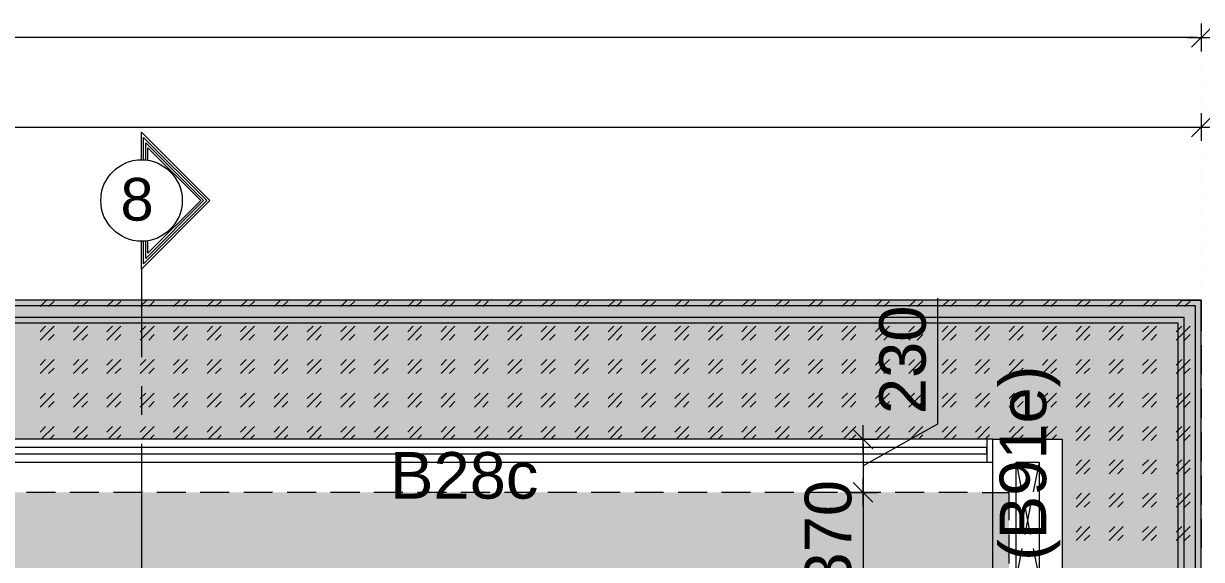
# Model space of a CAD drawing. Header units: millimetres. Extents: x -1303 to 98744, y -1303 to 90097.
# Drawn here: x 70140 to 75224, y 37773 to 40086 of the extents above; entities that cross this region are included whole.
import ezdxf

# ---------------------------------------------------------------- set-up
doc = ezdxf.new("R2010")
doc.units = ezdxf.units.MM
doc.layers.add('PDF_Geometry', color=7, linetype='Continuous')
doc.layers.add('PDF_Text', color=7, linetype='Continuous')
doc.layers.add('PDF_Solid Fills', color=192, linetype='Continuous', true_color=0xc2c0c0c0)
doc.styles.add('PDF ArialMT', font='arial.ttf')
doc.styles.get("Standard").update_dxf_attribs({"font": 'arial.ttf'})

msp = doc.modelspace()

# ---------------------------------------------------------------- hatches: boundary and pattern name
at = {"layer": 'PDF_Solid Fills', "true_color": 0x0000b2}
h = msp.add_hatch(color=254, dxfattribs=at)
h.paths.add_polyline_path([(75224.26012, 16872.72168), (74624.31541, 16872.72168), (74624.31541, 25187.75188), (75224.26012, 25187.75188)], flags=0)
h.paths.add_polyline_path([(74624.31541, 38292.73421), (74624.31541, 29377.68079), (75224.26012, 29377.68079), (75224.26012, 38892.67479), (59994.31175, 38892.67479), (59994.31175, 38292.73421)], flags=0)
h.paths.add_polyline_path([(26734.27358, 38892.67479), (26734.27358, 38292.73421), (55894.25843, 38292.73421), (55894.25843, 38892.67479)], flags=0)

# ---------------------------------------------------------------- linework, layer by layer
at = {"layer": 'PDF_Geometry', "color": 222, "lineweight": 0, "true_color": 0xb8008a}
for points in [[(75223.66506, 40086.29137), (75223.66506, 39966.11564)], [(75204.2019, 40026.20351), (26753.73881, 40026.20351)], [(75163.58134, 40026.20351), (75283.74879, 40026.20351)], [(75181.35025, 39983.8887), (75265.97987, 40068.51832)], [(75181.35025, 39597.12965), (75265.97987, 39681.75928)], [(75223.66506, 39699.53232), (75223.66506, 39579.36073)], [(60014.02698, 39639.44447), (75204.2019, 39639.44447)], [(75163.58134, 39639.44447), (75283.74879, 39639.44447)]]:
    msp.add_lwpolyline(points, dxfattribs=at)
at = {"layer": 'PDF_Geometry', "lineweight": 0}
for points in [[(75223.66506, 40026.20351), (75223.66506, 40026.20351)], [(75223.66506, 39959.34693), (75223.66506, 39959.34693)], [(75223.66506, 39896.72183), (75223.66506, 39896.72183)], [(75223.66506, 39834.09261), (75223.66506, 39834.09261)], [(75223.66506, 39771.4675), (75223.66506, 39771.4675)], [(75223.66506, 39708.84241), (75223.66506, 39708.84241)], [(75223.66506, 39646.21732), (75223.66506, 39646.21732)], [(75223.66506, 39639.44447), (75223.66506, 39639.44447)], [(75223.66506, 39584.43521), (75223.66506, 39584.43521)], [(75223.66506, 39521.81011), (75223.66506, 39521.81011)], [(75223.66506, 39459.18501), (75223.66506, 39459.18501)], [(75223.66506, 39396.55992), (75223.66506, 39396.55992)], [(75223.66506, 39333.93482), (75223.66506, 39333.93482)], [(75223.66506, 39271.30559), (75223.66506, 39271.30559)], [(75223.66506, 39208.68049), (75223.66506, 39208.68049)], [(75223.66506, 39146.90252), (75223.66506, 39146.90252)], [(75223.66506, 39084.27742), (75223.66506, 39084.27742)], [(75223.66506, 39021.64819), (75223.66506, 39021.64819)], [(75223.66506, 38959.02309), (75223.66506, 38959.02309)], [(70202.59099, 38892.16652), (70077.3408, 38892.16652)], [(70211.05395, 38864.24039), (70238.98008, 38892.16652)], [(70246.60005, 38864.24039), (70271.13768, 38887.93504)], [(70390.47042, 38892.16652), (70265.21195, 38892.16652)], [(70354.92431, 38864.24039), (70383.69343, 38892.16652)], [(70391.3134, 38864.24039), (70415.00805, 38887.93504)], [(70577.49858, 38892.16652), (70452.24838, 38892.16652)], [(70499.63767, 38864.24039), (70527.56379, 38892.16652)], [(70535.18377, 38864.24039), (70559.72967, 38887.93504)], [(70765.378, 38892.16652), (70640.12781, 38892.16652)], [(70643.50804, 38864.24039), (70671.43416, 38892.16652)], [(70679.89712, 38864.24039), (70703.60003, 38887.93504)], [(70787.3784, 38864.24039), (70816.15578, 38892.16652)], [(70823.76748, 38864.24039), (70847.4704, 38887.93504)], [(70952.40617, 38892.16652), (70827.99897, 38892.16652)], [(70932.10002, 38864.24039), (70960.02614, 38892.16652)], [(70967.63785, 38864.24039), (70992.18375, 38887.93504)], [(71140.2856, 38892.16652), (71015.0354, 38892.16652)], [(71075.97039, 38864.24039), (71104.7395, 38892.16652)], [(71112.35947, 38864.24039), (71136.05411, 38887.93504)], [(71327.31376, 38892.16652), (71202.91483, 38892.16652)], [(71220.68374, 38864.24039), (71248.60987, 38892.16652)], [(71256.22983, 38864.24039), (71280.76747, 38887.93504)], [(71364.5541, 38864.24039), (71393.33149, 38892.16652)], [(71515.19319, 38892.16652), (71389.94299, 38892.16652)], [(71400.94319, 38864.24039), (71424.63783, 38887.93504)], [(71509.26746, 38864.24039), (71537.20185, 38892.16652)], [(71544.81356, 38864.24039), (71569.35945, 38887.93504)], [(71702.22962, 38892.16652), (71577.82241, 38892.16652)], [(71653.13782, 38864.24039), (71681.9152, 38892.16652)], [(71689.53518, 38864.24039), (71713.22982, 38887.93504)], [(71890.10077, 38892.16652), (71764.85059, 38892.16652)], [(71797.85944, 38864.24039), (71825.78557, 38892.16652)], [(71833.40554, 38864.24039), (71857.94318, 38887.93504)], [(71941.72981, 38864.24039), (71970.49892, 38892.16652)], [(72077.9802, 38892.16652), (71952.73001, 38892.16652)], [(71978.11889, 38864.24039), (72001.81354, 38887.93504)], [(72085.60017, 38864.24039), (72114.36928, 38892.16652)], [(72121.98926, 38864.24039), (72145.6839, 38887.93504)], [(72265.01664, 38892.16652), (72139.75817, 38892.16652)], [(72230.31353, 38864.24039), (72258.23965, 38892.16652)], [(72266.70261, 38864.24039), (72290.40552, 38887.93504)], [(72452.88779, 38892.16652), (72327.6376, 38892.16652)], [(72374.1839, 38864.24039), (72402.96127, 38892.16652)], [(72410.57298, 38864.24039), (72434.27589, 38887.93504)], [(72639.92422, 38892.16652), (72515.51702, 38892.16652)], [(72518.90552, 38864.24039), (72546.83163, 38892.16652)], [(72554.44334, 38864.24039), (72578.98924, 38887.93504)], [(72662.77588, 38864.24039), (72691.54499, 38892.16652)], [(72699.16496, 38864.24039), (72722.85961, 38887.93504)], [(72827.80365, 38892.16652), (72702.54519, 38892.16652)], [(72807.48923, 38864.24039), (72835.41536, 38892.16652)], [(72843.03533, 38864.24039), (72867.57296, 38887.93504)], [(73014.83182, 38892.16652), (72890.42462, 38892.16652)], [(72951.3596, 38864.24039), (72980.13698, 38892.16652)], [(72987.74869, 38864.24039), (73011.44332, 38887.93504)], [(73202.71124, 38892.16652), (73077.46105, 38892.16652)], [(73096.07295, 38864.24039), (73124.00734, 38892.16652)], [(73131.61905, 38864.24039), (73156.16494, 38887.93504)], [(73239.94331, 38864.24039), (73268.7207, 38892.16652)], [(73389.73941, 38892.16652), (73265.3322, 38892.16652)], [(73276.34067, 38864.24039), (73300.03531, 38887.93504)], [(73384.66493, 38864.24039), (73412.59106, 38892.16652)], [(73420.21104, 38864.24039), (73444.74867, 38887.93504)], [(73577.61883, 38892.16652), (73452.36863, 38892.16652)], [(73528.5353, 38864.24039), (73556.46142, 38892.16652)], [(73564.92439, 38864.24039), (73588.61903, 38887.93504)], [(73765.49825, 38892.16652), (73640.24806, 38892.16652)], [(73672.40566, 38864.24039), (73701.17478, 38892.16652)], [(73708.79475, 38864.24039), (73732.4894, 38887.93504)], [(73817.11902, 38864.24039), (73845.04514, 38892.16652)], [(73952.52642, 38892.16652), (73827.27623, 38892.16652)], [(73852.66512, 38864.24039), (73877.21102, 38887.93504)], [(73960.98939, 38864.24039), (73989.76676, 38892.16652)], [(73997.37847, 38864.24039), (74021.08138, 38887.93504)], [(74140.40585, 38892.16652), (74015.15565, 38892.16652)], [(74105.71101, 38864.24039), (74133.63713, 38892.16652)], [(74141.24883, 38864.24039), (74165.79473, 38887.93504)], [(74327.43401, 38892.16652), (74202.18382, 38892.16652)], [(74249.58137, 38864.24039), (74278.35049, 38892.16652)], [(74285.97045, 38864.24039), (74309.6651, 38887.93504)], [(74515.31344, 38892.16652), (74390.06324, 38892.16652)], [(74394.29472, 38864.24039), (74422.22085, 38892.16652)], [(74429.84082, 38864.24039), (74454.37845, 38887.93504)], [(74538.16509, 38864.24039), (74566.94247, 38892.16652)], [(74574.55418, 38864.24039), (74598.24881, 38887.93504)], [(74702.34987, 38892.16652), (74577.94266, 38892.16652)], [(74682.87844, 38864.24039), (74710.81284, 38892.16652)], [(74718.42454, 38864.24039), (74742.97043, 38887.93504)], [(74890.22102, 38892.16652), (74764.97084, 38892.16652)], [(74826.74881, 38864.24039), (74854.6832, 38892.16652)], [(74863.14616, 38864.24039), (74886.8408, 38887.93504)], [(75077.25746, 38892.16652), (74952.85026, 38892.16652)], [(74970.61917, 38864.24039), (74999.39655, 38892.16652)], [(75007.01653, 38864.24039), (75030.71116, 38887.93504)], [(75115.34079, 38864.24039), (75143.26692, 38892.16652)], [(75139.87842, 38892.16652), (75223.66506, 38892.16652), (75223.66506, 38760.14347)], [(75150.88689, 38864.24039), (75175.42452, 38887.93504)], [(75223.66506, 38892.16652), (75223.66506, 38892.16652)], [(75223.66506, 38892.16652), (75223.66506, 38892.16652)], [(75223.66506, 38892.16652), (75223.66506, 38892.16652)], [(70211.05395, 38719.52291), (70271.13768, 38779.61076)], [(70211.05395, 38755.91199), (70234.74859, 38779.61076)], [(70354.92431, 38719.52291), (70415.00805, 38779.61076)], [(70354.92431, 38755.91199), (70378.61896, 38779.61076)], [(70499.63767, 38719.52291), (70559.72967, 38779.61076)], [(70499.63767, 38755.91199), (70523.33231, 38779.61076)], [(70643.50804, 38719.52291), (70703.60003, 38779.61076)], [(70643.50804, 38755.91199), (70667.20268, 38779.61076)], [(70787.3784, 38719.52291), (70847.4704, 38779.61076)], [(70787.3784, 38755.91199), (70811.9243, 38779.61076)], [(70932.10002, 38719.52291), (70992.18375, 38779.61076)], [(70932.10002, 38755.91199), (70955.79466, 38779.61076)], [(71075.97039, 38719.52291), (71136.05411, 38779.61076)], [(71075.97039, 38755.91199), (71100.50802, 38779.61076)], [(71220.68374, 38719.52291), (71280.76747, 38779.61076)], [(71220.68374, 38755.91199), (71244.37839, 38779.61076)], [(71364.5541, 38719.52291), (71424.63783, 38779.61076)], [(71364.5541, 38755.91199), (71389.10001, 38779.61076)], [(71509.26746, 38719.52291), (71569.35945, 38779.61076)], [(71509.26746, 38755.91199), (71532.97037, 38779.61076)], [(71653.13782, 38719.52291), (71713.22982, 38779.61076)], [(71653.13782, 38755.91199), (71677.68372, 38779.61076)], [(71797.85944, 38719.52291), (71857.94318, 38779.61076)], [(71797.85944, 38755.91199), (71821.55409, 38779.61076)], [(71941.72981, 38719.52291), (72001.81354, 38779.61076)], [(71941.72981, 38755.91199), (71965.42445, 38779.61076)], [(72085.60017, 38719.52291), (72145.6839, 38779.61076)], [(72085.60017, 38755.91199), (72110.1378, 38779.61076)], [(72230.31353, 38719.52291), (72290.40552, 38779.61076)], [(72230.31353, 38755.91199), (72254.00817, 38779.61076)], [(72374.1839, 38719.52291), (72434.27589, 38779.61076)], [(72374.1839, 38755.91199), (72398.72979, 38779.61076)], [(72518.90552, 38719.52291), (72578.98924, 38779.61076)], [(72518.90552, 38755.91199), (72542.60015, 38779.61076)], [(72662.77588, 38719.52291), (72722.85961, 38779.61076)], [(72662.77588, 38755.91199), (72687.31351, 38779.61076)], [(72807.48923, 38719.52291), (72867.57296, 38779.61076)], [(72807.48923, 38755.91199), (72831.18388, 38779.61076)], [(72951.3596, 38719.52291), (73011.44332, 38779.61076)], [(72951.3596, 38755.91199), (72975.9055, 38779.61076)], [(73096.07295, 38719.52291), (73156.16494, 38779.61076)], [(73096.07295, 38755.91199), (73119.77586, 38779.61076)], [(73239.94331, 38719.52291), (73300.03531, 38779.61076)], [(73239.94331, 38755.91199), (73263.64623, 38779.61076)], [(73384.66493, 38719.52291), (73444.74867, 38779.61076)], [(73384.66493, 38755.91199), (73408.35958, 38779.61076)], [(73528.5353, 38719.52291), (73588.61903, 38779.61076)], [(73528.5353, 38755.91199), (73552.22994, 38779.61076)], [(73672.40566, 38719.52291), (73732.4894, 38779.61076)], [(73672.40566, 38755.91199), (73696.94329, 38779.61076)], [(73817.11902, 38719.52291), (73877.21102, 38779.61076)], [(73817.11902, 38755.91199), (73840.81366, 38779.61076)], [(73960.98939, 38719.52291), (74021.08138, 38779.61076)], [(73960.98939, 38755.91199), (73985.53528, 38779.61076)], [(74105.71101, 38719.52291), (74165.79473, 38779.61076)], [(74105.71101, 38755.91199), (74129.40564, 38779.61076)], [(74249.58137, 38719.52291), (74309.6651, 38779.61076)], [(74249.58137, 38755.91199), (74274.119, 38779.61076)], [(74394.29472, 38719.52291), (74454.37845, 38779.61076)], [(74394.29472, 38755.91199), (74417.98937, 38779.61076)], [(74538.16509, 38719.52291), (74598.24881, 38779.61076)], [(74538.16509, 38755.91199), (74561.85973, 38779.61076)], [(74682.87844, 38719.52291), (74742.97043, 38779.61076)], [(74682.87844, 38755.91199), (74706.58135, 38779.61076)], [(74826.74881, 38719.52291), (74886.8408, 38779.61076)], [(74826.74881, 38755.91199), (74850.45172, 38779.61076)], [(74970.61917, 38719.52291), (75030.71116, 38779.61076)], [(74970.61917, 38755.91199), (74995.16507, 38779.61076)], [(75115.34079, 38719.52291), (75175.42452, 38779.61076)], [(75115.34079, 38755.91199), (75139.03543, 38779.61076)], [(70246.60005, 38719.52291), (70271.13768, 38744.06467)], [(70391.3134, 38719.52291), (70415.00805, 38744.06467)], [(70535.18377, 38719.52291), (70559.72967, 38744.06467)], [(70679.89712, 38719.52291), (70703.60003, 38744.06467)], [(70823.76748, 38719.52291), (70847.4704, 38744.06467)], [(70967.63785, 38719.52291), (70992.18375, 38744.06467)], [(71112.35947, 38719.52291), (71136.05411, 38744.06467)], [(71256.22983, 38719.52291), (71280.76747, 38744.06467)], [(71400.94319, 38719.52291), (71424.63783, 38744.06467)], [(71544.81356, 38719.52291), (71569.35945, 38744.06467)], [(71689.53518, 38719.52291), (71713.22982, 38744.06467)], [(71833.40554, 38719.52291), (71857.94318, 38744.06467)], [(71978.11889, 38719.52291), (72001.81354, 38744.06467)], [(72121.98926, 38719.52291), (72145.6839, 38744.06467)], [(72266.70261, 38719.52291), (72290.40552, 38744.06467)], [(72410.57298, 38719.52291), (72434.27589, 38744.06467)], [(72554.44334, 38719.52291), (72578.98924, 38744.06467)], [(72699.16496, 38719.52291), (72722.85961, 38744.06467)], [(72843.03533, 38719.52291), (72867.57296, 38744.06467)], [(72987.74869, 38719.52291), (73011.44332, 38744.06467)], [(73131.61905, 38719.52291), (73156.16494, 38744.06467)], [(73276.34067, 38719.52291), (73300.03531, 38744.06467)], [(73420.21104, 38719.52291), (73444.74867, 38744.06467)], [(73564.92439, 38719.52291), (73588.61903, 38744.06467)], [(73708.79475, 38719.52291), (73732.4894, 38744.06467)], [(73852.66512, 38719.52291), (73877.21102, 38744.06467)], [(73997.37847, 38719.52291), (74021.08138, 38744.06467)], [(74141.24883, 38719.52291), (74165.79473, 38744.06467)], [(74285.97045, 38719.52291), (74309.6651, 38744.06467)], [(74429.84082, 38719.52291), (74454.37845, 38744.06467)], [(74574.55418, 38719.52291), (74598.24881, 38744.06467)], [(74718.42454, 38719.52291), (74742.97043, 38744.06467)], [(74863.14616, 38719.52291), (74886.8408, 38744.06467)], [(75007.01653, 38719.52291), (75030.71116, 38744.06467)], [(75150.88689, 38719.52291), (75175.42452, 38744.06467)], [(75223.66506, 38697.51838), (75223.66506, 38572.26818)], [(70211.05395, 38575.65254), (70271.13768, 38635.7404)], [(70211.05395, 38611.19451), (70234.74859, 38635.7404)], [(70246.60005, 38575.65254), (70271.13768, 38599.34718)], [(70354.92431, 38575.65254), (70415.00805, 38635.7404)], [(70354.92431, 38611.19451), (70378.61896, 38635.7404)], [(70391.3134, 38575.65254), (70415.00805, 38599.34718)], [(70499.63767, 38575.65254), (70559.72967, 38635.7404)], [(70499.63767, 38611.19451), (70523.33231, 38635.7404)], [(70535.18377, 38575.65254), (70559.72967, 38599.34718)], [(70643.50804, 38575.65254), (70703.60003, 38635.7404)], [(70643.50804, 38611.19451), (70667.20268, 38635.7404)], [(70679.89712, 38575.65254), (70703.60003, 38599.34718)], [(70787.3784, 38575.65254), (70847.4704, 38635.7404)], [(70787.3784, 38611.19451), (70811.9243, 38635.7404)], [(70823.76748, 38575.65254), (70847.4704, 38599.34718)], [(70932.10002, 38575.65254), (70992.18375, 38635.7404)], [(70932.10002, 38611.19451), (70955.79466, 38635.7404)], [(70967.63785, 38575.65254), (70992.18375, 38599.34718)], [(71075.97039, 38575.65254), (71136.05411, 38635.7404)], [(71075.97039, 38611.19451), (71100.50802, 38635.7404)], [(71112.35947, 38575.65254), (71136.05411, 38599.34718)], [(71220.68374, 38575.65254), (71280.76747, 38635.7404)], [(71220.68374, 38611.19451), (71244.37839, 38635.7404)], [(71256.22983, 38575.65254), (71280.76747, 38599.34718)], [(71364.5541, 38575.65254), (71424.63783, 38635.7404)], [(71364.5541, 38611.19451), (71389.10001, 38635.7404)], [(71400.94319, 38575.65254), (71424.63783, 38599.34718)], [(71509.26746, 38575.65254), (71569.35945, 38635.7404)], [(71509.26746, 38611.19451), (71532.97037, 38635.7404)], [(71544.81356, 38575.65254), (71569.35945, 38599.34718)], [(71653.13782, 38575.65254), (71713.22982, 38635.7404)], [(71653.13782, 38611.19451), (71677.68372, 38635.7404)], [(71689.53518, 38575.65254), (71713.22982, 38599.34718)], [(71797.85944, 38575.65254), (71857.94318, 38635.7404)], [(71797.85944, 38611.19451), (71821.55409, 38635.7404)], [(71833.40554, 38575.65254), (71857.94318, 38599.34718)], [(71941.72981, 38575.65254), (72001.81354, 38635.7404)], [(71941.72981, 38611.19451), (71965.42445, 38635.7404)], [(71978.11889, 38575.65254), (72001.81354, 38599.34718)], [(72085.60017, 38575.65254), (72145.6839, 38635.7404)], [(72085.60017, 38611.19451), (72110.1378, 38635.7404)], [(72121.98926, 38575.65254), (72145.6839, 38599.34718)], [(72230.31353, 38575.65254), (72290.40552, 38635.7404)], [(72230.31353, 38611.19451), (72254.00817, 38635.7404)], [(72266.70261, 38575.65254), (72290.40552, 38599.34718)], [(72374.1839, 38575.65254), (72434.27589, 38635.7404)], [(72374.1839, 38611.19451), (72398.72979, 38635.7404)], [(72410.57298, 38575.65254), (72434.27589, 38599.34718)], [(72518.90552, 38575.65254), (72578.98924, 38635.7404)], [(72518.90552, 38611.19451), (72542.60015, 38635.7404)], [(72554.44334, 38575.65254), (72578.98924, 38599.34718)], [(72662.77588, 38575.65254), (72722.85961, 38635.7404)], [(72662.77588, 38611.19451), (72687.31351, 38635.7404)], [(72699.16496, 38575.65254), (72722.85961, 38599.34718)], [(72807.48923, 38575.65254), (72867.57296, 38635.7404)], [(72807.48923, 38611.19451), (72831.18388, 38635.7404)], [(72843.03533, 38575.65254), (72867.57296, 38599.34718)], [(72951.3596, 38575.65254), (73011.44332, 38635.7404)], [(72951.3596, 38611.19451), (72975.9055, 38635.7404)], [(72987.74869, 38575.65254), (73011.44332, 38599.34718)], [(73096.07295, 38575.65254), (73156.16494, 38635.7404)], [(73096.07295, 38611.19451), (73119.77586, 38635.7404)], [(73131.61905, 38575.65254), (73156.16494, 38599.34718)], [(73239.94331, 38575.65254), (73300.03531, 38635.7404)], [(73239.94331, 38611.19451), (73263.64623, 38635.7404)], [(73276.34067, 38575.65254), (73300.03531, 38599.34718)], [(73384.66493, 38575.65254), (73444.74867, 38635.7404)], [(73384.66493, 38611.19451), (73408.35958, 38635.7404)], [(73420.21104, 38575.65254), (73444.74867, 38599.34718)], [(73528.5353, 38575.65254), (73588.61903, 38635.7404)], [(73528.5353, 38611.19451), (73552.22994, 38635.7404)], [(73564.92439, 38575.65254), (73588.61903, 38599.34718)], [(73672.40566, 38575.65254), (73732.4894, 38635.7404)], [(73672.40566, 38611.19451), (73696.94329, 38635.7404)], [(73708.79475, 38575.65254), (73732.4894, 38599.34718)], [(73817.11902, 38575.65254), (73877.21102, 38635.7404)], [(73817.11902, 38611.19451), (73840.81366, 38635.7404)], [(73852.66512, 38575.65254), (73877.21102, 38599.34718)], [(73960.98939, 38575.65254), (74021.08138, 38635.7404)], [(73960.98939, 38611.19451), (73985.53528, 38635.7404)], [(73997.37847, 38575.65254), (74021.08138, 38599.34718)], [(74105.71101, 38575.65254), (74165.79473, 38635.7404)], [(74105.71101, 38611.19451), (74129.40564, 38635.7404)], [(74141.24883, 38575.65254), (74165.79473, 38599.34718)], [(74249.58137, 38575.65254), (74309.6651, 38635.7404)], [(74249.58137, 38611.19451), (74274.119, 38635.7404)], [(74285.97045, 38575.65254), (74309.6651, 38599.34718)], [(74394.29472, 38575.65254), (74454.37845, 38635.7404)], [(74394.29472, 38611.19451), (74417.98937, 38635.7404)], [(74429.84082, 38575.65254), (74454.37845, 38599.34718)], [(74538.16509, 38575.65254), (74598.24881, 38635.7404)], [(74538.16509, 38611.19451), (74561.85973, 38635.7404)], [(74574.55418, 38575.65254), (74598.24881, 38599.34718)], [(74682.87844, 38575.65254), (74742.97043, 38635.7404)], [(74682.87844, 38611.19451), (74706.58135, 38635.7404)], [(74718.42454, 38575.65254), (74742.97043, 38599.34718)], [(74826.74881, 38575.65254), (74886.8408, 38635.7404)], [(74826.74881, 38611.19451), (74850.45172, 38635.7404)], [(74863.14616, 38575.65254), (74886.8408, 38599.34718)], [(74970.61917, 38575.65254), (75030.71116, 38635.7404)], [(74970.61917, 38611.19451), (74995.16507, 38635.7404)], [(75007.01653, 38575.65254), (75030.71116, 38599.34718)], [(75115.34079, 38575.65254), (75175.42452, 38635.7404)], [(75115.34079, 38611.19451), (75139.03543, 38635.7404)], [(75150.88689, 38575.65254), (75175.42452, 38599.34718)], [(75223.66506, 38509.63896), (75223.66506, 38384.38876)], [(70211.05395, 38430.93505), (70271.13768, 38491.02292)], [(70211.05395, 38467.32414), (70234.74859, 38491.02292)], [(70246.60005, 38430.93505), (70271.13768, 38455.47682)], [(70354.92431, 38430.93505), (70415.00805, 38491.02292)], [(70354.92431, 38467.32414), (70378.61896, 38491.02292)], [(70391.3134, 38430.93505), (70415.00805, 38455.47682)], [(70499.63767, 38430.93505), (70559.72967, 38491.02292)], [(70499.63767, 38467.32414), (70523.33231, 38491.02292)], [(70535.18377, 38430.93505), (70559.72967, 38455.47682)], [(70643.50804, 38430.93505), (70703.60003, 38491.02292)], [(70643.50804, 38467.32414), (70667.20268, 38491.02292)], [(70679.89712, 38430.93505), (70703.60003, 38455.47682)], [(70787.3784, 38430.93505), (70847.4704, 38491.02292)], [(70787.3784, 38467.32414), (70811.9243, 38491.02292)], [(70823.76748, 38430.93505), (70847.4704, 38455.47682)], [(70932.10002, 38430.93505), (70992.18375, 38491.02292)], [(70932.10002, 38467.32414), (70955.79466, 38491.02292)], [(70967.63785, 38430.93505), (70992.18375, 38455.47682)], [(71075.97039, 38430.93505), (71136.05411, 38491.02292)], [(71075.97039, 38467.32414), (71100.50802, 38491.02292)], [(71112.35947, 38430.93505), (71136.05411, 38455.47682)], [(71220.68374, 38430.93505), (71280.76747, 38491.02292)], [(71220.68374, 38467.32414), (71244.37839, 38491.02292)], [(71256.22983, 38430.93505), (71280.76747, 38455.47682)], [(71364.5541, 38430.93505), (71424.63783, 38491.02292)], [(71364.5541, 38467.32414), (71389.10001, 38491.02292)], [(71400.94319, 38430.93505), (71424.63783, 38455.47682)], [(71509.26746, 38430.93505), (71569.35945, 38491.02292)], [(71509.26746, 38467.32414), (71532.97037, 38491.02292)], [(71544.81356, 38430.93505), (71569.35945, 38455.47682)], [(71653.13782, 38430.93505), (71713.22982, 38491.02292)], [(71653.13782, 38467.32414), (71677.68372, 38491.02292)], [(71689.53518, 38430.93505), (71713.22982, 38455.47682)], [(71797.85944, 38430.93505), (71857.94318, 38491.02292)], [(71797.85944, 38467.32414), (71821.55409, 38491.02292)], [(71833.40554, 38430.93505), (71857.94318, 38455.47682)], [(71941.72981, 38430.93505), (72001.81354, 38491.02292)], [(71941.72981, 38467.32414), (71965.42445, 38491.02292)], [(71978.11889, 38430.93505), (72001.81354, 38455.47682)], [(72085.60017, 38430.93505), (72145.6839, 38491.02292)], [(72085.60017, 38467.32414), (72110.1378, 38491.02292)], [(72121.98926, 38430.93505), (72145.6839, 38455.47682)], [(72230.31353, 38430.93505), (72290.40552, 38491.02292)], [(72230.31353, 38467.32414), (72254.00817, 38491.02292)], [(72266.70261, 38430.93505), (72290.40552, 38455.47682)], [(72374.1839, 38430.93505), (72434.27589, 38491.02292)], [(72374.1839, 38467.32414), (72398.72979, 38491.02292)], [(72410.57298, 38430.93505), (72434.27589, 38455.47682)], [(72518.90552, 38430.93505), (72578.98924, 38491.02292)], [(72518.90552, 38467.32414), (72542.60015, 38491.02292)], [(72554.44334, 38430.93505), (72578.98924, 38455.47682)], [(72662.77588, 38430.93505), (72722.85961, 38491.02292)], [(72662.77588, 38467.32414), (72687.31351, 38491.02292)], [(72699.16496, 38430.93505), (72722.85961, 38455.47682)], [(72807.48923, 38430.93505), (72867.57296, 38491.02292)], [(72807.48923, 38467.32414), (72831.18388, 38491.02292)], [(72843.03533, 38430.93505), (72867.57296, 38455.47682)], [(72951.3596, 38430.93505), (73011.44332, 38491.02292)], [(72951.3596, 38467.32414), (72975.9055, 38491.02292)], [(72987.74869, 38430.93505), (73011.44332, 38455.47682)], [(73096.07295, 38430.93505), (73156.16494, 38491.02292)], [(73096.07295, 38467.32414), (73119.77586, 38491.02292)], [(73131.61905, 38430.93505), (73156.16494, 38455.47682)], [(73239.94331, 38430.93505), (73300.03531, 38491.02292)], [(73239.94331, 38467.32414), (73263.64623, 38491.02292)], [(73276.34067, 38430.93505), (73300.03531, 38455.47682)], [(73384.66493, 38430.93505), (73444.74867, 38491.02292)], [(73384.66493, 38467.32414), (73408.35958, 38491.02292)], [(73420.21104, 38430.93505), (73444.74867, 38455.47682)], [(73528.5353, 38430.93505), (73588.61903, 38491.02292)], [(73528.5353, 38467.32414), (73552.22994, 38491.02292)], [(73564.92439, 38430.93505), (73588.61903, 38455.47682)], [(73672.40566, 38430.93505), (73732.4894, 38491.02292)], [(73672.40566, 38467.32414), (73696.94329, 38491.02292)], [(73708.79475, 38430.93505), (73732.4894, 38455.47682)], [(73817.11902, 38430.93505), (73877.21102, 38491.02292)], [(73817.11902, 38467.32414), (73840.81366, 38491.02292)], [(73852.66512, 38430.93505), (73877.21102, 38455.47682)], [(73960.98939, 38430.93505), (74021.08138, 38491.02292)], [(73960.98939, 38467.32414), (73985.53528, 38491.02292)], [(73997.37847, 38430.93505), (74021.08138, 38455.47682)], [(74105.71101, 38430.93505), (74165.79473, 38491.02292)], [(74105.71101, 38467.32414), (74129.40564, 38491.02292)], [(74141.24883, 38430.93505), (74165.79473, 38455.47682)], [(74249.58137, 38430.93505), (74309.6651, 38491.02292)], [(74249.58137, 38467.32414), (74274.119, 38491.02292)], [(74285.97045, 38430.93505), (74309.6651, 38455.47682)], [(74394.29472, 38430.93505), (74454.37845, 38491.02292)], [(74394.29472, 38467.32414), (74417.98937, 38491.02292)], [(74429.84082, 38430.93505), (74454.37845, 38455.47682)], [(74538.16509, 38430.93505), (74598.24881, 38491.02292)], [(74538.16509, 38467.32414), (74561.85973, 38491.02292)], [(74574.55418, 38430.93505), (74598.24881, 38455.47682)], [(74682.87844, 38430.93505), (74742.97043, 38491.02292)], [(74682.87844, 38467.32414), (74706.58135, 38491.02292)], [(74718.42454, 38430.93505), (74742.97043, 38455.47682)], [(74826.74881, 38430.93505), (74886.8408, 38491.02292)], [(74826.74881, 38467.32414), (74850.45172, 38491.02292)], [(74863.14616, 38430.93505), (74886.8408, 38455.47682)], [(74970.61917, 38430.93505), (75030.71116, 38491.02292)], [(74970.61917, 38467.32414), (74995.16507, 38491.02292)], [(75007.01653, 38430.93505), (75030.71116, 38455.47682)], [(75115.34079, 38430.93505), (75175.42452, 38491.02292)], [(75115.34079, 38467.32414), (75139.03543, 38491.02292)], [(75150.88689, 38430.93505), (75175.42452, 38455.47682)], [(70211.05395, 38322.61078), (70234.74859, 38347.15255)], [(70216.12843, 38292.1433), (70271.13768, 38347.15255)], [(70354.92431, 38322.61078), (70378.61896, 38347.15255)], [(70359.99879, 38292.1433), (70415.00805, 38347.15255)], [(70499.63767, 38322.61078), (70523.33231, 38347.15255)], [(70504.72041, 38292.1433), (70559.72967, 38347.15255)], [(70643.50804, 38322.61078), (70667.20268, 38347.15255)], [(70648.59078, 38292.1433), (70703.60003, 38347.15255)], [(70787.3784, 38322.61078), (70811.9243, 38347.15255)], [(70793.30413, 38292.1433), (70847.4704, 38347.15255)], [(70932.10002, 38322.61078), (70955.79466, 38347.15255)], [(70937.17449, 38292.1433), (70992.18375, 38347.15255)], [(71075.97039, 38322.61078), (71100.50802, 38347.15255)], [(71081.88784, 38292.1433), (71136.05411, 38347.15255)], [(71220.68374, 38322.61078), (71244.37839, 38347.15255)], [(71225.75821, 38292.1433), (71280.76747, 38347.15255)], [(71364.5541, 38322.61078), (71389.10001, 38347.15255)], [(71370.47983, 38292.1433), (71424.63783, 38347.15255)], [(71509.26746, 38322.61078), (71532.97037, 38347.15255)], [(71514.35019, 38292.1433), (71569.35945, 38347.15255)], [(71653.13782, 38322.61078), (71677.68372, 38347.15255)], [(71658.22056, 38292.1433), (71713.22982, 38347.15255)], [(71797.85944, 38322.61078), (71821.55409, 38347.15255)], [(71802.93392, 38292.1433), (71857.94318, 38347.15255)], [(71941.72981, 38322.61078), (71965.42445, 38347.15255)], [(71946.80428, 38292.1433), (72001.81354, 38347.15255)], [(72085.60017, 38322.61078), (72110.1378, 38347.15255)], [(72091.5259, 38292.1433), (72145.6839, 38347.15255)], [(72230.31353, 38322.61078), (72254.00817, 38347.15255)], [(72235.39627, 38292.1433), (72290.40552, 38347.15255)], [(72374.1839, 38322.61078), (72398.72979, 38347.15255)], [(72380.10962, 38292.1433), (72434.27589, 38347.15255)], [(72518.90552, 38322.61078), (72542.60015, 38347.15255)], [(72523.97998, 38292.1433), (72578.98924, 38347.15255)], [(72662.77588, 38322.61078), (72687.31351, 38347.15255)], [(72668.69334, 38292.1433), (72722.85961, 38347.15255)], [(72807.48923, 38322.61078), (72831.18388, 38347.15255)], [(72812.5637, 38292.1433), (72867.57296, 38347.15255)], [(72951.3596, 38322.61078), (72975.9055, 38347.15255)], [(72956.43407, 38292.1433), (73011.44332, 38347.15255)], [(73096.07295, 38322.61078), (73119.77586, 38347.15255)], [(73101.15569, 38292.1433), (73156.16494, 38347.15255)], [(73239.94331, 38322.61078), (73263.64623, 38347.15255)], [(73245.02605, 38292.1433), (73300.03531, 38347.15255)], [(73384.66493, 38322.61078), (73408.35958, 38347.15255)], [(73389.73941, 38292.1433), (73444.74867, 38347.15255)], [(73528.5353, 38322.61078), (73552.22994, 38347.15255)], [(73533.60977, 38292.1433), (73588.61903, 38347.15255)], [(73672.40566, 38322.61078), (73696.94329, 38347.15255)], [(73678.3314, 38292.1433), (73732.4894, 38347.15255)], [(73817.11902, 38322.61078), (73840.81366, 38347.15255)], [(73822.20176, 38292.1433), (73877.21102, 38347.15255)], [(73960.98939, 38322.61078), (73985.53528, 38347.15255)], [(73966.91511, 38292.1433), (74021.08138, 38347.15255)], [(74105.71101, 38322.61078), (74129.40564, 38347.15255)], [(74110.78548, 38292.1433), (74165.79473, 38347.15255)], [(74249.58137, 38322.61078), (74274.119, 38347.15255)], [(74255.49883, 38292.1433), (74309.6651, 38347.15255)], [(74394.29472, 38322.61078), (74417.98937, 38347.15255)], [(74399.36919, 38292.1433), (74454.37845, 38347.15255)], [(74538.16509, 38322.61078), (74561.85973, 38347.15255)], [(74543.23956, 38292.1433), (74598.24881, 38347.15255)], [(74682.87844, 38287.06469), (74742.97043, 38347.15255)], [(74682.87844, 38322.61078), (74706.58135, 38347.15255)], [(74826.74881, 38287.06469), (74886.8408, 38347.15255)], [(74826.74881, 38322.61078), (74850.45172, 38347.15255)], [(74970.61917, 38287.06469), (75030.71116, 38347.15255)], [(74970.61917, 38322.61078), (74995.16507, 38347.15255)], [(75115.34079, 38287.06469), (75175.42452, 38347.15255)], [(75115.34079, 38322.61078), (75139.03543, 38347.15255)], [(70252.51751, 38292.1433), (70271.13768, 38310.75933)], [(70396.38787, 38292.1433), (70415.00805, 38310.75933)], [(70540.25824, 38292.1433), (70559.72967, 38310.75933)], [(70684.97986, 38292.1433), (70703.60003, 38310.75933)], [(70828.85022, 38292.1433), (70847.4704, 38310.75933)], [(70973.56358, 38292.1433), (70992.18375, 38310.75933)], [(71117.43395, 38292.1433), (71136.05411, 38310.75933)], [(71262.15557, 38292.1433), (71280.76747, 38310.75933)], [(71406.02593, 38292.1433), (71424.63783, 38310.75933)], [(71550.73928, 38292.1433), (71569.35945, 38310.75933)], [(71694.60965, 38292.1433), (71713.22982, 38310.75933)], [(71839.323, 38292.1433), (71857.94318, 38310.75933)], [(71983.19336, 38292.1433), (72001.81354, 38310.75933)], [(72127.06373, 38292.1433), (72145.6839, 38310.75933)], [(72271.78535, 38292.1433), (72290.40552, 38310.75933)], [(72415.65571, 38292.1433), (72434.27589, 38310.75933)], [(72560.36907, 38292.1433), (72578.98924, 38310.75933)], [(72704.23944, 38292.1433), (72722.85961, 38310.75933)], [(72848.96106, 38292.1433), (72867.57296, 38310.75933)], [(72992.83142, 38292.1433), (73011.44332, 38310.75933)], [(73137.54477, 38292.1433), (73156.16494, 38310.75933)], [(73281.41514, 38292.1433), (73300.03531, 38310.75933)], [(73425.2855, 38292.1433), (73444.74867, 38310.75933)], [(73569.99886, 38292.1433), (73588.61903, 38310.75933)], [(73713.86922, 38292.1433), (73732.4894, 38310.75933)], [(73763.80401, 38292.1433), (73763.80401, 38292.1433)], [(73858.59084, 38292.1433), (73877.21102, 38310.75933)], [(74002.4612, 38292.1433), (74021.08138, 38310.75933)], [(74147.17457, 38292.1433), (74165.79473, 38310.75933)], [(74291.04493, 38292.1433), (74309.6651, 38310.75933)], [(74435.76655, 38292.1433), (74454.37845, 38310.75933)], [(74579.63691, 38292.1433), (74598.24881, 38310.75933)], [(74718.42454, 38287.06469), (74742.97043, 38310.75933)], [(74863.14616, 38287.06469), (74886.8408, 38310.75933)], [(75007.01653, 38287.06469), (75030.71116, 38310.75933)], [(75150.88689, 38287.06469), (75175.42452, 38310.75933)], [(75223.66506, 38322.61078), (75223.66506, 38197.35646)], [(74682.87844, 38142.3472), (74742.97043, 38202.43506)], [(74682.87844, 38178.74042), (74706.58135, 38202.43506)], [(74826.74881, 38142.3472), (74886.8408, 38202.43506)], [(74826.74881, 38178.74042), (74850.45172, 38202.43506)], [(74970.61917, 38142.3472), (75030.71116, 38202.43506)], [(74970.61917, 38178.74042), (74995.16507, 38202.43506)], [(75115.34079, 38142.3472), (75175.42452, 38202.43506)], [(75115.34079, 38178.74042), (75139.03543, 38202.43506)], [(74718.42454, 38142.3472), (74742.97043, 38166.88897)], [(74863.14616, 38142.3472), (74886.8408, 38166.88897)], [(75007.01653, 38142.3472), (75030.71116, 38166.88897)], [(75150.88689, 38142.3472), (75175.42452, 38166.88897)], [(75223.66506, 38134.73136), (75223.66506, 38009.48117)], [(73763.80401, 38061.94905), (73763.80401, 38061.94905)], [(73763.80401, 38061.94905), (73763.80401, 38061.94905)], [(73828.97047, 38061.94905), (73828.97047, 38061.94905)], [(73891.59144, 38061.94905), (73891.59144, 38061.94905)], [(73954.22067, 38061.94905), (73954.22067, 38061.94905)], [(74015.99864, 38061.94905), (74015.99864, 38061.94905)], [(74078.62787, 38061.94905), (74078.62787, 38061.94905)], [(74141.24883, 38061.94905), (74141.24883, 38061.94905)], [(74203.87807, 38061.94905), (74203.87807, 38061.94905)], [(74266.5073, 38061.94905), (74266.5073, 38061.94905)], [(74329.12826, 38061.94905), (74329.12826, 38061.94905)], [(74393.45174, 38061.94905), (74393.45174, 38061.94905)], [(74682.87844, 37998.47683), (74742.97043, 38058.5647)], [(74682.87844, 38034.87005), (74706.58135, 38058.5647)], [(74826.74881, 37998.47683), (74886.8408, 38058.5647)], [(74826.74881, 38034.87005), (74850.45172, 38058.5647)], [(74970.61917, 37998.47683), (75030.71116, 38058.5647)], [(74970.61917, 38034.87005), (74995.16507, 38058.5647)], [(75115.34079, 37998.47683), (75175.42452, 38058.5647)], [(75115.34079, 38034.87005), (75139.03543, 38058.5647)], [(74718.42454, 37998.47683), (74742.97043, 38022.17561)], [(74863.14616, 37998.47683), (74886.8408, 38022.17561)], [(75007.01653, 37998.47683), (75030.71116, 38022.17561)], [(75150.88689, 37998.47683), (75175.42452, 38022.17561)], [(75223.66506, 37947.69906), (75223.66506, 37822.44887)], [(74682.87844, 37854.60647), (74742.97043, 37914.69433)], [(74682.87844, 37890.15257), (74706.58135, 37914.69433)], [(74826.74881, 37854.60647), (74886.8408, 37914.69433)], [(74826.74881, 37890.15257), (74850.45172, 37914.69433)], [(74970.61917, 37854.60647), (75030.71116, 37914.69433)], [(74970.61917, 37890.15257), (74995.16507, 37914.69433)], [(75115.34079, 37854.60647), (75175.42452, 37914.69433)], [(75115.34079, 37890.15257), (75139.03543, 37914.69433)], [(74718.42454, 37854.60647), (74742.97043, 37878.30524)], [(74863.14616, 37854.60647), (74886.8408, 37878.30524)], [(75007.01653, 37854.60647), (75030.71116, 37878.30524)], [(75150.88689, 37854.60647), (75175.42452, 37878.30524)]]:
    msp.add_lwpolyline(points, dxfattribs=at)
at = {"layer": 'PDF_Geometry', "color": 1, "lineweight": 0}
for points in [[(70648.59078, 39498.11547), (70648.59078, 39617.44406), (70943.94321, 39322.08337), (70648.59078, 39026.72679), (70648.59078, 39146.0554)], [(70657.89673, 39498.11547), (70657.89673, 39594.59241), (70930.40577, 39322.08337), (70657.89673, 39049.57845), (70657.89673, 39146.0554)], [(70667.20268, 39498.11547), (70667.20268, 39571.74077), (70916.86007, 39322.08337), (70667.20268, 39071.58297), (70667.20268, 39146.0554)], [(70676.51689, 39498.11547), (70676.51689, 39549.74036), (70904.16563, 39322.08337), (70676.51689, 39094.43049), (70676.51689, 39146.0554)], [(70648.59078, 39026.72679), (70648.59078, 38646.7406)], [(70648.59078, 38521.4904), (70648.59078, 38397.0832)], [(70648.59078, 38271.83301), (70648.59078, 37647.26389)]]:
    msp.add_lwpolyline(points, dxfattribs=at)
at = {"layer": 'PDF_Geometry', "color": 122, "lineweight": 0, "true_color": 0x00b88a}
for points in [[(74085.39659, 38900.62948), (74085.39659, 38356.46263), (73763.80401, 38177.04617)], [(73763.80401, 38232.05543), (73763.80401, 38352.23115)], [(73703.72028, 38292.1433), (73823.88773, 38292.1433)], [(73806.11882, 38249.82848), (73721.4892, 38334.45811)], [(73763.80401, 38272.676), (73763.80401, 38082.25934), (73763.80401, 38102.57375)], [(73763.80401, 38061.94905), (73763.80401, 37692.12007)]]:
    msp.add_lwpolyline(points, dxfattribs=at)
at = {"layer": 'PDF_Geometry', "color": 9, "lineweight": 0, "true_color": 0xc0c0c0}
for points in [[(75223.66506, 34597.21299), (75223.66506, 38892.16652), (59993.71669, 38892.16652), (59993.71669, 38292.1433)], [(75199.11916, 34597.21299), (75199.11916, 38867.62475), (60019.10558, 38867.62475), (60019.10558, 38292.1433)], [(75149.19264, 34597.21299), (75149.19264, 38817.6941), (60069.03624, 38817.6941), (60069.03624, 38292.1433)], [(75123.80375, 34597.21299), (75123.80375, 38792.30521), (60093.58213, 38792.30521), (60093.58213, 38292.1433)], [(74324.05378, 37692.12007), (74324.05378, 38292.1433), (74623.6377, 38292.1433), (74623.6377, 36492.06949)], [(74449.30398, 37819.9075), (74423.91509, 37692.12007), (74423.91509, 38192.27786), (74523.7764, 38192.27786), (74523.7764, 36492.06949)], [(74423.91509, 38192.27786), (74449.30398, 38064.49042)], [(74523.7764, 38192.27786), (74498.38751, 38064.49042)], [(74485.69307, 38003.55544), (74461.99843, 37880.84248)], [(74461.99843, 38003.55544), (74485.69307, 37880.84248)], [(74498.38751, 37819.9075), (74523.7764, 37692.12007)]]:
    msp.add_lwpolyline(points, dxfattribs=at)
for points in [[(69814.1377, 38192.27786), (74324.05069, 38192.27786), (74324.05069, 38292.14082), (69814.1377, 38292.14082)], [(74297.81364, 38192.27786), (74324.04883, 38192.27786), (74324.04883, 38292.14082), (74297.81364, 38292.14082)], [(69839.52659, 38229.51819), (74297.8152, 38229.51819), (74297.8152, 38255.75338), (69839.52659, 38255.75338)]]:
    msp.add_lwpolyline(points, close=True, dxfattribs=at)
at = {"layer": 'PDF_Geometry', "color": 157, "lineweight": 0, "true_color": 0x3f5f7f}
for points in [[(70183.97082, 38292.1433), (70058.72062, 38292.1433)], [(70370.99898, 38292.1433), (70246.60005, 38292.1433)], [(70558.87841, 38292.1433), (70433.62822, 38292.1433)], [(70746.75783, 38292.1433), (70621.50764, 38292.1433)], [(70933.786, 38292.1433), (70808.53581, 38292.1433)], [(71121.66543, 38292.1433), (70996.41523, 38292.1433)], [(71308.70186, 38292.1433), (71183.4434, 38292.1433)], [(71496.57301, 38292.1433), (71371.32282, 38292.1433)], [(71683.60945, 38292.1433), (71559.20225, 38292.1433)], [(71871.48887, 38292.1433), (71746.23041, 38292.1433)], [(72058.51704, 38292.1433), (71934.10984, 38292.1433)], [(72246.39646, 38292.1433), (72121.14627, 38292.1433)], [(72434.27589, 38292.1433), (72309.01742, 38292.1433)], [(72621.30405, 38292.1433), (72496.05386, 38292.1433)], [(72809.18347, 38292.1433), (72683.93329, 38292.1433)], [(72996.21165, 38292.1433), (72870.96145, 38292.1433)], [(73184.09107, 38292.1433), (73058.84087, 38292.1433)], [(73371.11923, 38292.1433), (73246.7203, 38292.1433)], [(73558.99866, 38292.1433), (73433.74847, 38292.1433)], [(73746.0351, 38292.1433), (73621.62789, 38292.1433)], [(73933.90625, 38292.1433), (73808.65606, 38292.1433)], [(74120.94268, 38292.1433), (73996.53548, 38292.1433)], [(74308.82211, 38292.1433), (74183.56365, 38292.1433)], [(74496.69326, 38292.1433), (74371.44307, 38292.1433)], [(74558.47951, 38292.1433), (74623.6377, 38292.1433), (74623.6377, 38150.81016)], [(74623.6377, 38088.18507), (74623.6377, 37963.77787)], [(70277.90639, 38061.94905), (70152.65621, 38061.94905)], [(70464.94283, 38061.94905), (70339.69264, 38061.94905)], [(70652.82226, 38061.94905), (70527.56379, 38061.94905)], [(70839.85042, 38061.94905), (70715.44322, 38061.94905)], [(71027.72984, 38061.94905), (70902.47965, 38061.94905)], [(71214.75802, 38061.94905), (71090.35081, 38061.94905)], [(71402.63744, 38061.94905), (71277.38724, 38061.94905)], [(71590.51686, 38061.94905), (71465.26667, 38061.94905)], [(71777.54503, 38061.94905), (71652.29483, 38061.94905)], [(71965.42445, 38061.94905), (71840.17425, 38061.94905)], [(72152.45262, 38061.94905), (72027.20243, 38061.94905)], [(72340.33204, 38061.94905), (72215.08185, 38061.94905)], [(72527.36848, 38061.94905), (72402.96127, 38061.94905)], [(72715.23963, 38061.94905), (72589.98944, 38061.94905)], [(72902.27606, 38061.94905), (72777.86886, 38061.94905)], [(73090.15549, 38061.94905), (72964.89703, 38061.94905)], [(73277.18366, 38061.94905), (73152.77646, 38061.94905)], [(73465.06308, 38061.94905), (73339.81289, 38061.94905)], [(73652.94251, 38061.94905), (73527.68404, 38061.94905)], [(73839.97067, 38061.94905), (73714.72048, 38061.94905)], [(74027.85009, 38061.94905), (73902.5999, 38061.94905)], [(74214.87827, 38061.94905), (74090.47106, 38061.94905)], [(74277.50749, 38061.94905), (74393.45174, 38061.94905), (74393.45174, 37942.62046)], [(74623.6377, 37901.15276), (74623.6377, 37775.90258)], [(74393.45174, 37879.99536), (74393.45174, 37754.74517)]]:
    msp.add_lwpolyline(points, dxfattribs=at)
at = {"layer": 'PDF_Geometry', "color": 122, "lineweight": 0, "true_color": 0x00b88a}
for points in [[(73806.11882, 38019.63424), (73721.4892, 38105.11099)], [(73763.80401, 38002.70832), (73763.80401, 38122.03692)], [(73703.72028, 38061.94905), (73823.88773, 38061.94905)]]:
    msp.add_lwpolyline(points, close=True, dxfattribs=at)
at = {"layer": 'PDF_Geometry', "color": 1, "lineweight": 0}
msp.add_circle((70648.75598, 39322.45106), 175.77169, dxfattribs=at)
at = {"layer": 'PDF_Solid Fills', "color": 254, "lineweight": 0, "true_color": 0x00007f}
msp.add_solid([(74394.29472, 38062.71353), (74394.29472, 37692.71099), (69814.31126, 38062.71353), (69814.31126, 37692.71099)], dxfattribs=at)

# ---------------------------------------------------------------- texts
at = {"layer": 'PDF_Text', "insert": (70557.89085, 39326.40776), "char_height": 184.25244, "attachment_point": 4}
msp.add_mtext('8', dxfattribs=at)
at = {"layer": 'PDF_Text', "char_height": 201.084641, "attachment_point": 4, "rotation": 90, "style": 'PDF ArialMT'}
for s, insert in [('230', (73935.18546, 38400.24713)), ('370', (73613.67036, 37647.29743))]:
    msp.add_mtext(s, dxfattribs=dict(at, insert=insert))
at = {"layer": 'PDF_Text', "color": 6, "insert": (74484.01246, 37766.61401), "char_height": 201.084641, "attachment_point": 4, "rotation": 90, "style": 'PDF ArialMT'}
msp.add_mtext('(B91e)', dxfattribs=at)
at = {"layer": 'PDF_Text', "color": 6, "insert": (71721.85384, 38134.58931), "char_height": 201.084641, "attachment_point": 4, "style": 'PDF ArialMT'}
msp.add_mtext('B28c', dxfattribs=at)

doc.saveas('drawing.dxf')
